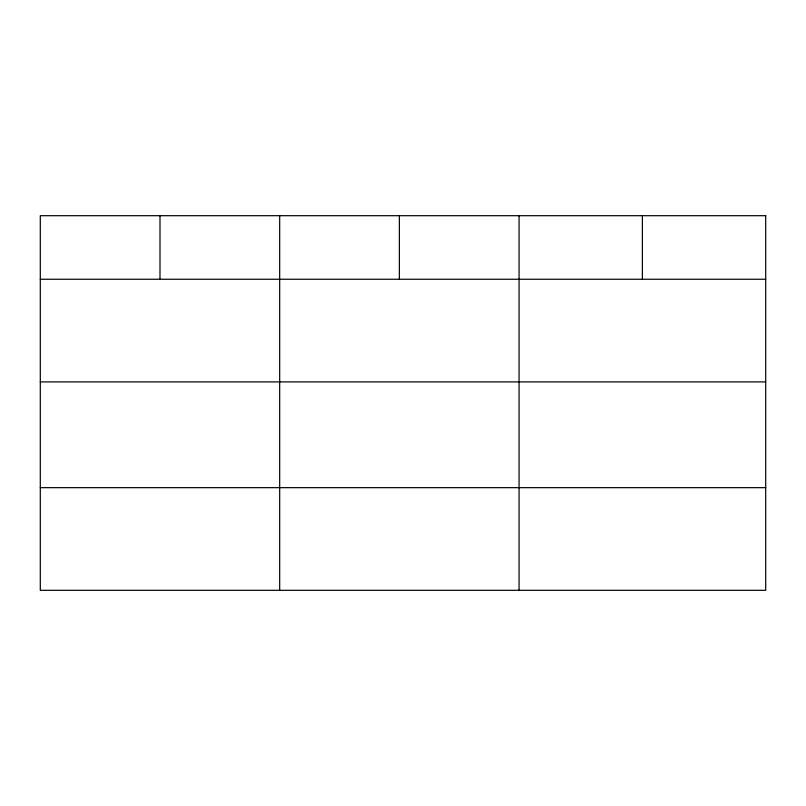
<?xml version="1.0" encoding="UTF-8"?>
<svg xmlns="http://www.w3.org/2000/svg" width="806" height="806" viewBox="0 0 806 806"><rect width="100%" height="100%" fill="white"/><g stroke="black" fill="none" stroke-linecap="round" stroke-linejoin="round"><path stroke-width="1.21" d="M40.3 279.249L765.7 279.249M40.3 381.903L765.7 381.903M40.3 487.66L765.7 487.66M642.382 215.696L642.382 279.249M519.064 215.696L519.064 590.304M399.373 215.696L399.373 279.249M279.682 215.696L279.682 590.304M159.991 215.696L159.991 279.249M765.7 215.696L40.3 215.696L40.3 590.304L765.7 590.304L765.7 215.696"/></g></svg>
